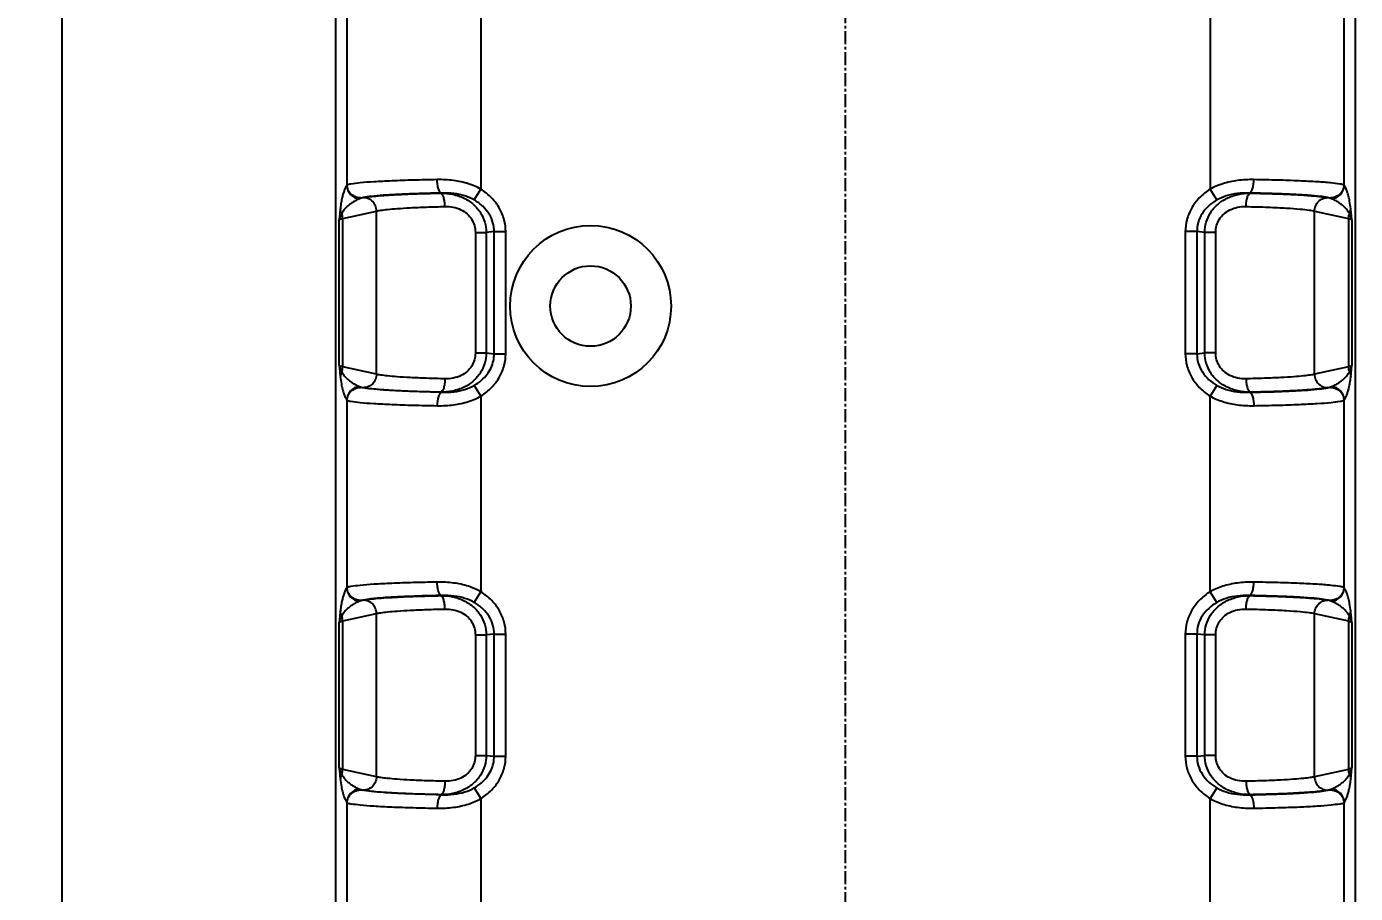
# Model space of a CAD drawing. Header units: inches. Extents: x 3700 to 4563, y 1353 to 2328.
# Drawn here: x 3827.96 to 3877.48, y 1491.35 to 1523.66 of the extents above; entities that cross this region are included whole.
import ezdxf

# ---------------------------------------------------------------- set-up
doc = ezdxf.new("R2010")
doc.units = ezdxf.units.IN
doc.header["$LTSCALE"] = 0.5
doc.linetypes.add('CENTER', pattern=[10.16, 6.35, -1.27, 1.27, -1.27])
doc.layers.add('06___PRT_ALL_SURFS', color=7, linetype='Continuous')
doc.styles.get("Standard").update_dxf_attribs({"font": 'txt', "bigfont": 'gbcbig.shx'})
doc.dimstyles.new('2.5', dxfattribs={"dimtxt": 2, "dimasz": 1, "dimexe": 0.18, "dimexo": 0.0625, "dimgap": 0.09, "dimtad": 0, "dimzin": 0, "dimdsep": 46, "dimtxsty": 'Standard', "dimcen": 1, "dimclrd": 3, "dimclre": 3, "dimadec": 0, "dimazin": 2, "dimtfac": 1, "dimtofl": 0, "dimtmove": 0, "dimatfit": 3, "dimfxl": 1, "dimtolj": 1, "dimtzin": 0, "dimarcsym": 0})

# ---------------------------------------------------------------- blocks, each defined once
blk = doc.blocks.new('*D117')
at = {"color": 3, "lineweight": -2}
for p, q in [((3842.413, 1540.74), (3829.096, 1540.74)), ((3829.276, 1539.74), (3829.276, 1487.83)), ((3829.276, 1427.74), (3829.276, 1479.65)), ((3842.413, 1426.74), (3829.096, 1426.74))]:
    blk.add_line(p, q, dxfattribs=at)
at = {"color": 3}
for points in [[(3829.109, 1539.74), (3829.442, 1539.74), (3829.276, 1540.74)], [(3829.109, 1427.74), (3829.442, 1427.74), (3829.276, 1426.74)]]:
    blk.add_solid(points, dxfattribs=at)
at = {"layer": 'Defpoints', "color": 0}
for p in [(3842.475, 1540.74), (3829.276, 1426.74), (3842.475, 1426.74)]:
    blk.add_point(p, dxfattribs=at)
at = {"color": 0, "insert": (3829.276, 1483.74), "char_height": 2, "attachment_point": 5, "rotation": 90}
blk.add_mtext('\\A1;114.00', dxfattribs=at)

msp = doc.modelspace()

# ---------------------------------------------------------------- linework, layer by layer
at = {"color": 1, "linetype": 'CENTER', "ltscale": 0.152}
msp.add_line((3858.479, 1426.74), (3858.479, 1540.74), dxfattribs=at)
at = {"color": 7, "linetype": 'Continuous'}
for p, q in [((3839.479, 1537.744), (3839.479, 1429.735)), ((3877.479, 1429.735), (3877.479, 1537.744)), ((3839.902, 1524.741), (3839.902, 1517.739)), ((3844.895, 1524.885), (3844.895, 1517.594)), ((3872.063, 1524.885), (3872.063, 1517.594)), ((3877.057, 1517.739), (3877.057, 1524.741)), ((3844.644, 1517.194), (3844.895, 1517.594)), ((3872.315, 1517.194), (3872.064, 1517.594)), ((3839.613, 1511.026), (3839.613, 1516.453)), ((3877.346, 1516.453), (3877.346, 1511.026)), ((3845.385, 1516.014), (3845.818, 1516.014)), ((3845.818, 1511.465), (3845.818, 1516.014)), ((3871.574, 1516.014), (3871.141, 1516.014)), ((3871.141, 1516.014), (3871.141, 1511.465)), ((3845.385, 1511.465), (3845.818, 1511.465)), ((3871.574, 1511.465), (3871.141, 1511.465)), ((3844.644, 1510.285), (3844.895, 1509.885)), ((3872.315, 1510.285), (3872.064, 1509.885)), ((3844.895, 1509.885), (3844.895, 1502.594)), ((3872.063, 1502.594), (3872.063, 1509.885)), ((3839.902, 1509.741), (3839.902, 1502.739)), ((3877.057, 1502.739), (3877.057, 1509.741)), ((3844.644, 1502.194), (3844.895, 1502.594)), ((3872.315, 1502.194), (3872.064, 1502.594)), ((3839.613, 1496.026), (3839.613, 1501.453)), ((3877.346, 1501.453), (3877.346, 1496.026)), ((3845.385, 1501.014), (3845.818, 1501.014)), ((3845.818, 1496.465), (3845.818, 1501.014)), ((3871.574, 1501.014), (3871.141, 1501.014)), ((3871.141, 1501.014), (3871.141, 1496.465)), ((3845.385, 1496.465), (3845.818, 1496.465)), ((3871.574, 1496.465), (3871.141, 1496.465)), ((3844.644, 1495.285), (3844.895, 1494.885)), ((3872.315, 1495.285), (3872.064, 1494.885)), ((3839.902, 1494.741), (3839.902, 1487.739)), ((3844.895, 1494.885), (3844.895, 1487.594)), ((3872.063, 1487.594), (3872.063, 1494.885)), ((3877.057, 1487.739), (3877.057, 1494.741))]:
    msp.add_line(p, q, dxfattribs=at)
for radius in [3, 1.5]:
    msp.add_circle((3848.979, 1513.24), radius)
for centre, radius, start, end in [((3840.403, 1517.741), 0.501, 180.2481, 266.3331), ((3876.556, 1517.741), 0.501, 273.6672, 359.9952), ((3868.767, 1515.814), 8.601, 7.0183, 8.9062), ((3848.191, 1511.665), 8.601, 187.0183, 188.9062), ((3840.403, 1509.738), 0.501, 93.6672, 179.9952), ((3876.556, 1509.738), 0.501, 0.251, 86.3302), ((3840.403, 1502.741), 0.501, 180.2481, 266.3331), ((3876.556, 1502.741), 0.501, 273.6672, 359.9952), ((3868.767, 1500.814), 8.601, 7.0183, 8.9062), ((3848.191, 1496.665), 8.601, 187.0183, 188.9062), ((3840.403, 1494.738), 0.501, 93.6672, 179.9952), ((3876.556, 1494.738), 0.501, 0.251, 86.3302)]:
    msp.add_arc(centre, radius, start, end, dxfattribs=at)
for points, start_tangent, end_tangent in [([(3839.902, 1517.739), (3839.85, 1517.659), (3839.803, 1517.556), (3839.76, 1517.431), (3839.721, 1517.282), (3839.686, 1517.102), (3839.655, 1516.877)], (-0.626121, -0.779726), (-0.114868, -0.993381)), ([(3843.264, 1517.951), (3842.367, 1517.932), (3841.569, 1517.904), (3840.9, 1517.87), (3840.388, 1517.83), (3840.051, 1517.787), (3839.902, 1517.741)], (-0.999868, -0.016275), (-0.743444, -0.668799)), ([(3840.453, 1517.267), (3840.245, 1517.3), (3840.068, 1517.403), (3839.948, 1517.558), (3839.902, 1517.741)], (-0.999759, -0.021971), (-0.036071, 0.999349)), ([(3844.895, 1517.594), (3844.426, 1517.797), (3843.875, 1517.918), (3843.264, 1517.951)], (-0.870575, 0.492035), (-0.999868, -0.01627)), ([(3843.427, 1517.452), (3843.366, 1517.497), (3843.314, 1517.607), (3843.278, 1517.766), (3843.264, 1517.951)], (-0.988656, 0.150199), (-0.016157, 0.999869)), ([(3873.695, 1517.951), (3873.084, 1517.918), (3872.533, 1517.797), (3872.063, 1517.594)], (-0.999867, 0.016279), (-0.870574, -0.492038)), ([(3873.532, 1517.452), (3873.592, 1517.497), (3873.644, 1517.606), (3873.68, 1517.766), (3873.695, 1517.951)], (0.988715, 0.149812), (0.016194, 0.999869)), ([(3877.057, 1517.741), (3876.908, 1517.787), (3876.571, 1517.83), (3876.058, 1517.87), (3875.39, 1517.904), (3874.592, 1517.932), (3873.695, 1517.951)], (-0.743425, 0.668819), (-0.999868, 0.016277)), ([(3877.057, 1517.741), (3877.01, 1517.558), (3876.89, 1517.403), (3876.714, 1517.3), (3876.506, 1517.267)], (-0.040488, -0.99918), (-0.99976, 0.021919)), ([(3877.224, 1517.336), (3877.173, 1517.511), (3877.117, 1517.642), (3877.057, 1517.739)], (-0.240055, 0.970759), (-0.622849, 0.782342)), ([(3845.818, 1516.014), (3845.761, 1516.454), (3845.588, 1516.879), (3845.298, 1517.267), (3844.895, 1517.594)], (0.000164, 1), (-0.846849, 0.531834)), ([(3872.063, 1517.594), (3871.662, 1517.269), (3871.37, 1516.879), (3871.197, 1516.451), (3871.141, 1516.014)], (-0.846863, -0.531811), (0.000053, -1)), ([(3877.264, 1517.145), (3877.245, 1517.245), (3877.224, 1517.336)], (-0.180775, 0.983524), (-0.235655, 0.971837)), ([(3839.655, 1516.877), (3839.641, 1516.74), (3839.627, 1516.598), (3839.613, 1516.453)], (-0.103844, -0.994594), (-0.097102, -0.995274)), ([(3839.705, 1516.691), (3839.681, 1516.648), (3839.662, 1516.607), (3839.647, 1516.57), (3839.634, 1516.536), (3839.625, 1516.505), (3839.618, 1516.477), (3839.613, 1516.453)], (-0.509234, -0.860628), (-0.192177, -0.98136)), ([(3839.705, 1516.691), (3839.679, 1516.751), (3839.662, 1516.813), (3839.655, 1516.877)], (-0.473729, 0.880671), (-0.026224, 0.999656)), ([(3877.253, 1516.691), (3877.279, 1516.75), (3877.297, 1516.811), (3877.303, 1516.854)], (0.476978, 0.878915), (0.093017, 0.995664)), ([(3877.346, 1516.453), (3877.341, 1516.477), (3877.334, 1516.505), (3877.324, 1516.536), (3877.312, 1516.57), (3877.297, 1516.607), (3877.277, 1516.648), (3877.253, 1516.691)], (-0.192149, 0.981366), (-0.509236, 0.860627)), ([(3877.346, 1516.453), (3877.332, 1516.598), (3877.318, 1516.74), (3877.303, 1516.864)], (-0.097081, 0.995276), (-0.103845, 0.994594)), ([(3839.613, 1516.453), (3839.63, 1516.466), (3839.659, 1516.479), (3839.696, 1516.492), (3839.742, 1516.505)], (0.672671, 0.739942), (0.972064, 0.234715)), ([(3877.216, 1516.505), (3877.261, 1516.493), (3877.299, 1516.48), (3877.328, 1516.467), (3877.346, 1516.453)], (0.972064, -0.234715), (0.672678, -0.739935)), ([(3844.895, 1509.885), (3845.298, 1510.212), (3845.588, 1510.6), (3845.761, 1511.025), (3845.818, 1511.465)], (0.84684, 0.531847), (-0.000165, 1)), ([(3871.141, 1511.465), (3871.197, 1511.029), (3871.37, 1510.601), (3871.661, 1510.211), (3872.063, 1509.885)], (-0.000015, -1), (0.846857, -0.531821)), ([(3839.613, 1511.026), (3839.618, 1511.002), (3839.625, 1510.974), (3839.634, 1510.943), (3839.647, 1510.909), (3839.662, 1510.872), (3839.681, 1510.831), (3839.705, 1510.788)], (0.192149, -0.981366), (0.509236, -0.860627)), ([(3839.742, 1510.974), (3839.697, 1510.987), (3839.66, 1510.999), (3839.631, 1511.012), (3839.613, 1511.026)], (-0.972064, 0.234715), (-0.672678, 0.739935)), ([(3839.613, 1511.026), (3839.627, 1510.881), (3839.641, 1510.739), (3839.655, 1510.615)], (0.097081, -0.995276), (0.103845, -0.994594)), ([(3839.706, 1510.788), (3839.679, 1510.73), (3839.662, 1510.669), (3839.656, 1510.625)], (-0.476978, -0.878915), (-0.093017, -0.995664)), ([(3877.346, 1511.026), (3877.328, 1511.013), (3877.3, 1511), (3877.263, 1510.987), (3877.216, 1510.974)], (-0.672671, -0.739942), (-0.972064, -0.234715)), ([(3877.253, 1510.788), (3877.277, 1510.831), (3877.297, 1510.872), (3877.312, 1510.909), (3877.324, 1510.943), (3877.334, 1510.974), (3877.341, 1511.002), (3877.346, 1511.026)], (0.509234, 0.860628), (0.192177, 0.98136)), ([(3877.253, 1510.788), (3877.28, 1510.728), (3877.297, 1510.666), (3877.304, 1510.602)], (0.473729, -0.880671), (0.026224, -0.999656)), ([(3877.304, 1510.602), (3877.318, 1510.739), (3877.332, 1510.881), (3877.346, 1511.026)], (0.103844, 0.994594), (0.097102, 0.995274)), ([(3839.694, 1510.334), (3839.714, 1510.234), (3839.735, 1510.143)], (0.180775, -0.983524), (0.235655, -0.971837)), ([(3877.057, 1509.741), (3877.108, 1509.82), (3877.156, 1509.923), (3877.199, 1510.049), (3877.238, 1510.197), (3877.273, 1510.377), (3877.304, 1510.602)], (0.626121, 0.779726), (0.114868, 0.993381)), ([(3839.735, 1510.143), (3839.786, 1509.968), (3839.841, 1509.837), (3839.902, 1509.741)], (0.240055, -0.970759), (0.622849, -0.782342)), ([(3839.902, 1509.739), (3839.949, 1509.921), (3840.068, 1510.076), (3840.245, 1510.179), (3840.453, 1510.212)], (0.040488, 0.99918), (0.99976, -0.021919)), ([(3843.427, 1510.027), (3843.366, 1509.982), (3843.314, 1509.873), (3843.278, 1509.714), (3843.264, 1509.528)], (-0.988715, -0.149812), (-0.016194, -0.999869)), ([(3843.264, 1509.528), (3843.875, 1509.561), (3844.426, 1509.682), (3844.895, 1509.885)], (0.999867, -0.016279), (0.870573, 0.492039)), ([(3872.063, 1509.886), (3872.533, 1509.682), (3873.084, 1509.561), (3873.695, 1509.528)], (0.870576, -0.492033), (0.999868, 0.01627)), ([(3873.532, 1510.027), (3873.592, 1509.982), (3873.644, 1509.873), (3873.68, 1509.714), (3873.695, 1509.528)], (0.988656, -0.150199), (0.016157, -0.999869)), ([(3876.506, 1510.212), (3876.714, 1510.179), (3876.891, 1510.076), (3877.01, 1509.922), (3877.057, 1509.738)], (0.999759, 0.021971), (0.036071, -0.999349)), ([(3839.902, 1509.739), (3840.051, 1509.693), (3840.388, 1509.649), (3840.9, 1509.609), (3841.569, 1509.575), (3842.367, 1509.547), (3843.264, 1509.528)], (0.743425, -0.668819), (0.999868, -0.016277)), ([(3873.695, 1509.528), (3874.592, 1509.547), (3875.39, 1509.575), (3876.059, 1509.609), (3876.571, 1509.649), (3876.908, 1509.693), (3877.057, 1509.739)], (0.999868, 0.016275), (0.743444, 0.668798)), ([(3843.264, 1502.951), (3842.367, 1502.932), (3841.569, 1502.904), (3840.9, 1502.87), (3840.388, 1502.83), (3840.051, 1502.787), (3839.902, 1502.741)], (-0.999868, -0.016275), (-0.743444, -0.668799)), ([(3844.895, 1502.594), (3844.426, 1502.797), (3843.875, 1502.918), (3843.264, 1502.951)], (-0.870575, 0.492035), (-0.999868, -0.01627)), ([(3843.427, 1502.452), (3843.366, 1502.497), (3843.314, 1502.607), (3843.278, 1502.766), (3843.264, 1502.951)], (-0.988656, 0.150199), (-0.016157, 0.999869)), ([(3873.695, 1502.951), (3873.084, 1502.918), (3872.533, 1502.797), (3872.063, 1502.594)], (-0.999867, 0.016279), (-0.870574, -0.492038)), ([(3873.532, 1502.452), (3873.592, 1502.497), (3873.644, 1502.606), (3873.68, 1502.766), (3873.695, 1502.951)], (0.988715, 0.149812), (0.016194, 0.999869)), ([(3877.057, 1502.741), (3876.908, 1502.787), (3876.571, 1502.83), (3876.058, 1502.87), (3875.39, 1502.904), (3874.592, 1502.932), (3873.695, 1502.951)], (-0.743425, 0.668819), (-0.999868, 0.016277)), ([(3839.902, 1502.739), (3839.85, 1502.659), (3839.803, 1502.556), (3839.76, 1502.431), (3839.721, 1502.282), (3839.686, 1502.102), (3839.655, 1501.877)], (-0.626121, -0.779726), (-0.114868, -0.993381)), ([(3840.453, 1502.267), (3840.245, 1502.3), (3840.068, 1502.403), (3839.948, 1502.558), (3839.902, 1502.741)], (-0.999759, -0.021971), (-0.036071, 0.999349)), ([(3845.818, 1501.014), (3845.761, 1501.454), (3845.588, 1501.879), (3845.298, 1502.267), (3844.895, 1502.594)], (0.000164, 1), (-0.846849, 0.531834)), ([(3872.063, 1502.594), (3871.662, 1502.269), (3871.37, 1501.879), (3871.197, 1501.451), (3871.141, 1501.014)], (-0.846863, -0.531811), (0.000053, -1)), ([(3877.057, 1502.741), (3877.01, 1502.558), (3876.89, 1502.403), (3876.714, 1502.3), (3876.506, 1502.267)], (-0.040488, -0.99918), (-0.99976, 0.021919)), ([(3877.224, 1502.336), (3877.173, 1502.511), (3877.117, 1502.642), (3877.057, 1502.739)], (-0.240055, 0.970759), (-0.622849, 0.782342)), ([(3877.264, 1502.145), (3877.245, 1502.245), (3877.224, 1502.336)], (-0.180775, 0.983524), (-0.235655, 0.971837)), ([(3839.655, 1501.877), (3839.641, 1501.74), (3839.627, 1501.598), (3839.613, 1501.453)], (-0.103844, -0.994594), (-0.097102, -0.995274)), ([(3839.705, 1501.691), (3839.679, 1501.751), (3839.662, 1501.813), (3839.655, 1501.877)], (-0.473729, 0.880671), (-0.026224, 0.999656)), ([(3877.253, 1501.691), (3877.279, 1501.75), (3877.297, 1501.811), (3877.303, 1501.854)], (0.476978, 0.878915), (0.093017, 0.995664)), ([(3877.346, 1501.453), (3877.332, 1501.598), (3877.318, 1501.74), (3877.303, 1501.864)], (-0.097081, 0.995276), (-0.103845, 0.994594)), ([(3839.705, 1501.691), (3839.681, 1501.648), (3839.662, 1501.607), (3839.647, 1501.57), (3839.634, 1501.536), (3839.625, 1501.505), (3839.618, 1501.477), (3839.613, 1501.453)], (-0.509234, -0.860628), (-0.192177, -0.98136)), ([(3839.613, 1501.453), (3839.63, 1501.466), (3839.659, 1501.479), (3839.696, 1501.492), (3839.742, 1501.505)], (0.672671, 0.739942), (0.972064, 0.234715)), ([(3877.216, 1501.505), (3877.261, 1501.493), (3877.299, 1501.48), (3877.328, 1501.467), (3877.346, 1501.453)], (0.972064, -0.234715), (0.672678, -0.739935)), ([(3877.346, 1501.453), (3877.341, 1501.477), (3877.334, 1501.505), (3877.324, 1501.536), (3877.312, 1501.57), (3877.297, 1501.607), (3877.277, 1501.648), (3877.253, 1501.691)], (-0.192149, 0.981366), (-0.509236, 0.860627)), ([(3844.895, 1494.885), (3845.298, 1495.212), (3845.588, 1495.6), (3845.761, 1496.025), (3845.818, 1496.465)], (0.84684, 0.531847), (-0.000165, 1)), ([(3871.141, 1496.465), (3871.197, 1496.029), (3871.37, 1495.601), (3871.661, 1495.211), (3872.063, 1494.885)], (-0.000015, -1), (0.846857, -0.531821)), ([(3839.613, 1496.026), (3839.618, 1496.002), (3839.625, 1495.974), (3839.634, 1495.943), (3839.647, 1495.909), (3839.662, 1495.872), (3839.681, 1495.831), (3839.705, 1495.788)], (0.192149, -0.981366), (0.509236, -0.860627)), ([(3839.742, 1495.974), (3839.697, 1495.987), (3839.66, 1495.999), (3839.631, 1496.012), (3839.613, 1496.026)], (-0.972064, 0.234715), (-0.672678, 0.739935)), ([(3839.613, 1496.026), (3839.627, 1495.881), (3839.641, 1495.739), (3839.655, 1495.615)], (0.097081, -0.995276), (0.103845, -0.994594)), ([(3877.346, 1496.026), (3877.328, 1496.013), (3877.3, 1496), (3877.263, 1495.987), (3877.216, 1495.974)], (-0.672671, -0.739942), (-0.972064, -0.234715)), ([(3877.253, 1495.788), (3877.277, 1495.831), (3877.297, 1495.872), (3877.312, 1495.909), (3877.324, 1495.943), (3877.334, 1495.974), (3877.341, 1496.002), (3877.346, 1496.026)], (0.509234, 0.860628), (0.192177, 0.98136)), ([(3877.304, 1495.602), (3877.318, 1495.739), (3877.332, 1495.881), (3877.346, 1496.026)], (0.103844, 0.994594), (0.097102, 0.995274)), ([(3839.706, 1495.788), (3839.679, 1495.73), (3839.662, 1495.669), (3839.656, 1495.625)], (-0.476978, -0.878915), (-0.093017, -0.995664)), ([(3877.057, 1494.741), (3877.108, 1494.82), (3877.156, 1494.923), (3877.199, 1495.049), (3877.238, 1495.197), (3877.273, 1495.377), (3877.304, 1495.602)], (0.626121, 0.779726), (0.114868, 0.993381)), ([(3877.253, 1495.788), (3877.28, 1495.728), (3877.297, 1495.666), (3877.304, 1495.602)], (0.473729, -0.880671), (0.026224, -0.999656)), ([(3839.694, 1495.334), (3839.714, 1495.234), (3839.735, 1495.143)], (0.180775, -0.983524), (0.235655, -0.971837)), ([(3839.735, 1495.143), (3839.786, 1494.968), (3839.841, 1494.837), (3839.902, 1494.741)], (0.240055, -0.970759), (0.622849, -0.782342)), ([(3839.902, 1494.739), (3839.949, 1494.921), (3840.068, 1495.076), (3840.245, 1495.179), (3840.453, 1495.212)], (0.040488, 0.99918), (0.99976, -0.021919)), ([(3843.427, 1495.027), (3843.366, 1494.982), (3843.314, 1494.873), (3843.278, 1494.714), (3843.264, 1494.528)], (-0.988715, -0.149812), (-0.016194, -0.999869)), ([(3873.532, 1495.027), (3873.592, 1494.982), (3873.644, 1494.873), (3873.68, 1494.714), (3873.695, 1494.528)], (0.988656, -0.150199), (0.016157, -0.999869)), ([(3876.506, 1495.212), (3876.714, 1495.179), (3876.891, 1495.076), (3877.01, 1494.922), (3877.057, 1494.738)], (0.999759, 0.021971), (0.036071, -0.999349)), ([(3839.902, 1494.739), (3840.051, 1494.693), (3840.388, 1494.649), (3840.9, 1494.609), (3841.569, 1494.575), (3842.367, 1494.547), (3843.264, 1494.528)], (0.743425, -0.668819), (0.999868, -0.016277)), ([(3843.264, 1494.528), (3843.875, 1494.561), (3844.426, 1494.682), (3844.895, 1494.885)], (0.999867, -0.016279), (0.870573, 0.492039)), ([(3872.063, 1494.886), (3872.533, 1494.682), (3873.084, 1494.561), (3873.695, 1494.528)], (0.870576, -0.492033), (0.999868, 0.01627)), ([(3873.695, 1494.528), (3874.592, 1494.547), (3875.39, 1494.575), (3876.059, 1494.609), (3876.571, 1494.649), (3876.908, 1494.693), (3877.057, 1494.739)], (0.999868, 0.016275), (0.743444, 0.668798))]:
    msp.add_spline(points, degree=3, dxfattribs=dict(at, start_tangent=start_tangent, end_tangent=end_tangent))
at = {"layer": '06___PRT_ALL_SURFS', "color": 7, "linetype": 'Continuous'}
for p, q in [((3843.427, 1517.452), (3843.389, 1517.448)), ((3873.57, 1517.448), (3873.532, 1517.452)), ((3839.742, 1516.505), (3841.004, 1516.782)), ((3841.004, 1510.698), (3841.004, 1516.782)), ((3875.954, 1516.782), (3877.216, 1516.505)), ((3875.954, 1510.698), (3875.954, 1516.782)), ((3839.742, 1510.974), (3839.742, 1516.505)), ((3877.216, 1516.505), (3877.216, 1510.974)), ((3844.686, 1515.987), (3845.093, 1515.987)), ((3844.686, 1515.987), (3844.686, 1511.492)), ((3845.385, 1516.014), (3845.093, 1515.987)), ((3845.093, 1515.987), (3845.093, 1511.492)), ((3845.385, 1511.465), (3845.385, 1516.014)), ((3871.866, 1515.987), (3871.574, 1516.014)), ((3871.574, 1516.014), (3871.574, 1511.465)), ((3872.273, 1515.987), (3871.866, 1515.987)), ((3871.866, 1511.492), (3871.866, 1515.987)), ((3872.273, 1511.492), (3872.273, 1515.987)), ((3844.686, 1511.492), (3845.093, 1511.492)), ((3845.093, 1511.492), (3845.385, 1511.465)), ((3871.574, 1511.465), (3871.866, 1511.492)), ((3872.273, 1511.492), (3871.866, 1511.492)), ((3841.004, 1510.698), (3839.742, 1510.974)), ((3877.216, 1510.974), (3875.954, 1510.698)), ((3840.512, 1510.198), (3840.504, 1510.2)), ((3843.389, 1510.031), (3843.427, 1510.027)), ((3873.532, 1510.027), (3873.57, 1510.031)), ((3843.427, 1502.452), (3843.389, 1502.448)), ((3873.57, 1502.448), (3873.532, 1502.452)), ((3839.742, 1501.505), (3841.004, 1501.782)), ((3839.742, 1495.974), (3839.742, 1501.505)), ((3841.004, 1495.698), (3841.004, 1501.782)), ((3875.954, 1501.782), (3877.216, 1501.505)), ((3875.954, 1495.698), (3875.954, 1501.782)), ((3877.216, 1501.505), (3877.216, 1495.974)), ((3844.686, 1500.987), (3845.093, 1500.987)), ((3844.686, 1500.987), (3844.686, 1496.492)), ((3845.385, 1501.014), (3845.093, 1500.987)), ((3845.093, 1500.987), (3845.093, 1496.492)), ((3845.385, 1496.465), (3845.385, 1501.014)), ((3871.866, 1500.987), (3871.574, 1501.014)), ((3871.574, 1501.014), (3871.574, 1496.465)), ((3872.273, 1500.987), (3871.866, 1500.987)), ((3871.866, 1496.492), (3871.866, 1500.987)), ((3872.273, 1496.492), (3872.273, 1500.987)), ((3844.686, 1496.492), (3845.093, 1496.492)), ((3845.093, 1496.492), (3845.385, 1496.465)), ((3871.574, 1496.465), (3871.866, 1496.492)), ((3872.273, 1496.492), (3871.866, 1496.492)), ((3841.004, 1495.698), (3839.742, 1495.974)), ((3877.216, 1495.974), (3875.954, 1495.698)), ((3840.512, 1495.198), (3840.504, 1495.2)), ((3843.389, 1495.031), (3843.427, 1495.027)), ((3873.532, 1495.027), (3873.57, 1495.031))]:
    msp.add_line(p, q, dxfattribs=at)
for centre, start, end in [((3839.228, 1516.498), 0.6858, 21.9512), ((3877.731, 1516.498), 158.0488, 179.3142), ((3839.228, 1510.981), 338.0488, 359.3142), ((3877.731, 1510.981), 180.6858, 201.9512), ((3839.228, 1501.498), 0.6858, 21.9512), ((3877.731, 1501.498), 158.0488, 179.3142), ((3839.228, 1495.981), 338.0488, 359.3142), ((3877.731, 1495.981), 180.6858, 201.9512)]:
    msp.add_arc(centre, 0.514, start, end, dxfattribs=at)
for points, start_tangent, end_tangent in [([(3840.371, 1517.241), (3840.234, 1517.177), (3840.109, 1517.104), (3839.993, 1517.021), (3839.887, 1516.928), (3839.79, 1516.821), (3839.705, 1516.691)], (-0.926827, -0.375489), (-0.449629, -0.893215)), ([(3840.453, 1517.267), (3840.41, 1517.254), (3840.371, 1517.241)], (-0.967391, -0.253287), (-0.926773, -0.375622)), ([(3840.506, 1517.281), (3840.491, 1517.276), (3840.472, 1517.271), (3840.453, 1517.267)], (-0.976745, -0.214405), (-0.976749, -0.214385)), ([(3841.004, 1516.782), (3840.966, 1516.971), (3840.86, 1517.133), (3840.703, 1517.241), (3840.506, 1517.281)], (-0.011837, 0.99993), (-0.999929, -0.011903)), ([(3843.427, 1517.452), (3842.596, 1517.432), (3841.864, 1517.403), (3841.255, 1517.368), (3840.797, 1517.326), (3840.512, 1517.281)], (-0.999837, -0.018082), (-0.974323, -0.225155)), ([(3840.512, 1517.281), (3840.692, 1517.31), (3840.973, 1517.342), (3841.382, 1517.373), (3841.928, 1517.403), (3842.611, 1517.429), (3843.389, 1517.448)], (0.976756, 0.214356), (0.999827, 0.018597)), ([(3843.389, 1517.448), (3843.838, 1517.405), (3844.268, 1517.258), (3844.619, 1517.023), (3844.877, 1516.719), (3845.037, 1516.367), (3845.093, 1515.987)], (0.999973, 0.007375), (0.007215, -0.999974)), ([(3843.556, 1516.949), (3843.541, 1517.135), (3843.505, 1517.294), (3843.451, 1517.404), (3843.389, 1517.448)], (-0.016527, 0.999863), (-0.989348, 0.145568)), ([(3844.644, 1517.194), (3844.298, 1517.345), (3843.887, 1517.432), (3843.427, 1517.452)], (-0.866686, 0.498854), (-0.999646, -0.026605)), ([(3845.385, 1516.014), (3845.341, 1516.346), (3845.201, 1516.665), (3844.964, 1516.957), (3844.644, 1517.194)], (0.007629, 0.999971), (-0.866632, 0.498948)), ([(3872.315, 1517.194), (3872.011, 1516.972), (3871.768, 1516.682), (3871.621, 1516.356), (3871.574, 1516.014)], (-0.866638, -0.498938), (0.00759, -0.999971)), ([(3871.866, 1515.987), (3871.921, 1516.364), (3872.079, 1516.715), (3872.334, 1517.017), (3872.679, 1517.253), (3873.109, 1517.403), (3873.57, 1517.448)], (0.007218, 0.999974), (0.999973, -0.007385)), ([(3873.532, 1517.452), (3873.072, 1517.432), (3872.66, 1517.345), (3872.315, 1517.194)], (-0.999646, 0.026609), (-0.866684, -0.498857)), ([(3873.402, 1516.949), (3873.417, 1517.135), (3873.454, 1517.294), (3873.507, 1517.404), (3873.57, 1517.448)], (0.016527, 0.999863), (0.9894, 0.145217)), ([(3876.446, 1517.281), (3876.165, 1517.326), (3875.711, 1517.367), (3875.109, 1517.403), (3874.375, 1517.431), (3873.532, 1517.452)], (-0.974332, 0.225116), (-0.999836, 0.018084)), ([(3873.57, 1517.448), (3874.5, 1517.424), (3875.271, 1517.392), (3875.841, 1517.354), (3876.221, 1517.316), (3876.446, 1517.281)], (0.999827, -0.018586), (0.976754, -0.214361)), ([(3875.954, 1516.782), (3875.993, 1516.971), (3876.099, 1517.133), (3876.256, 1517.241), (3876.446, 1517.281)], (0.011837, 0.99993), (1, 0.000295)), ([(3876.506, 1517.267), (3876.477, 1517.274), (3876.446, 1517.281)], (-0.967394, 0.253275), (-0.975597, 0.219571)), ([(3876.588, 1517.241), (3876.55, 1517.254), (3876.506, 1517.267)], (-0.926777, 0.375612), (-0.967402, 0.253247)), ([(3877.253, 1516.691), (3877.169, 1516.82), (3877.072, 1516.928), (3876.966, 1517.021), (3876.85, 1517.104), (3876.724, 1517.177), (3876.588, 1517.241)], (-0.449561, 0.893249), (-0.926827, 0.37549)), ([(3841.004, 1516.782), (3841.159, 1516.811), (3841.409, 1516.843), (3841.771, 1516.874), (3842.256, 1516.904), (3842.862, 1516.93), (3843.556, 1516.949)], (0.970837, 0.239739), (0.999781, 0.02093)), ([(3843.556, 1516.949), (3843.861, 1516.924), (3844.149, 1516.83), (3844.38, 1516.675), (3844.548, 1516.474), (3844.651, 1516.24), (3844.686, 1515.987)], (0.99978, 0.020964), (-0.000329, -1)), ([(3872.273, 1515.987), (3872.307, 1516.238), (3872.408, 1516.471), (3872.574, 1516.671), (3872.803, 1516.826), (3873.09, 1516.923), (3873.402, 1516.949)], (-0.000328, 1), (0.99978, -0.020986)), ([(3873.402, 1516.949), (3874.23, 1516.925), (3874.915, 1516.892), (3875.421, 1516.855), (3875.759, 1516.817), (3875.954, 1516.782)], (0.999781, -0.020925), (0.970837, -0.239741)), ([(3845.093, 1511.492), (3845.037, 1511.113), (3844.877, 1510.76), (3844.62, 1510.457), (3844.269, 1510.221), (3843.839, 1510.074), (3843.389, 1510.031)], (-0.007215, -0.999974), (-0.999973, 0.007373)), ([(3844.686, 1511.492), (3844.651, 1511.24), (3844.549, 1511.005), (3844.381, 1510.805), (3844.149, 1510.65), (3843.861, 1510.555), (3843.556, 1510.53)], (0.000329, -1), (-0.99978, 0.020969)), ([(3844.644, 1510.285), (3844.91, 1510.473), (3845.121, 1510.696), (3845.269, 1510.94), (3845.357, 1511.199), (3845.385, 1511.465)], (0.866628, 0.498955), (-0.00763, 0.999971)), ([(3871.574, 1511.465), (3871.622, 1511.118), (3871.775, 1510.786), (3872.021, 1510.497), (3872.315, 1510.285)], (-0.007576, -0.999971), (0.866634, -0.498944)), ([(3873.57, 1510.031), (3873.109, 1510.076), (3872.68, 1510.226), (3872.334, 1510.462), (3872.079, 1510.764), (3871.921, 1511.114), (3871.866, 1511.492)], (-0.999973, -0.007389), (-0.007218, 0.999974)), ([(3873.402, 1510.53), (3873.09, 1510.556), (3872.803, 1510.653), (3872.575, 1510.808), (3872.409, 1511.008), (3872.307, 1511.241), (3872.273, 1511.492)], (-0.99978, -0.020982), (0.000328, 1)), ([(3839.705, 1510.788), (3839.79, 1510.659), (3839.886, 1510.551), (3839.993, 1510.458), (3840.108, 1510.375), (3840.234, 1510.302), (3840.371, 1510.238)], (0.449561, -0.893249), (0.926827, -0.37549)), ([(3876.588, 1510.238), (3876.724, 1510.302), (3876.85, 1510.375), (3876.966, 1510.458), (3877.072, 1510.551), (3877.168, 1510.659), (3877.253, 1510.788)], (0.926827, 0.375489), (0.449629, 0.893215)), ([(3841.004, 1510.698), (3840.966, 1510.508), (3840.86, 1510.347), (3840.703, 1510.238), (3840.512, 1510.198)], (-0.011837, -0.99993), (-1, -0.000297)), ([(3843.556, 1510.53), (3842.859, 1510.549), (3842.252, 1510.575), (3841.768, 1510.605), (3841.407, 1510.637), (3841.158, 1510.668), (3841.004, 1510.698)], (-0.999781, 0.020925), (-0.970837, 0.239739)), ([(3843.556, 1510.53), (3843.541, 1510.344), (3843.505, 1510.185), (3843.451, 1510.076), (3843.389, 1510.031)], (-0.016527, -0.999863), (-0.989399, -0.145225)), ([(3843.427, 1510.027), (3843.887, 1510.047), (3844.298, 1510.134), (3844.644, 1510.285)], (0.999646, -0.026609), (0.866684, 0.498857)), ([(3872.315, 1510.285), (3872.66, 1510.134), (3873.071, 1510.047), (3873.532, 1510.027)], (0.866686, -0.498854), (0.999646, 0.026605)), ([(3875.954, 1510.698), (3875.799, 1510.668), (3875.549, 1510.637), (3875.187, 1510.605), (3874.702, 1510.575), (3874.096, 1510.549), (3873.402, 1510.53)], (-0.970837, -0.239741), (-0.999781, -0.02093)), ([(3873.402, 1510.53), (3873.417, 1510.344), (3873.454, 1510.185), (3873.507, 1510.076), (3873.57, 1510.031)], (0.016526, -0.999863), (0.989351, -0.145553)), ([(3875.954, 1510.698), (3875.993, 1510.508), (3876.099, 1510.347), (3876.256, 1510.238), (3876.452, 1510.198)], (0.011837, -0.99993), (0.999929, 0.011903)), ([(3840.371, 1510.238), (3840.408, 1510.225), (3840.453, 1510.212)], (0.926778, -0.37561), (0.967402, -0.253246)), ([(3840.453, 1510.212), (3840.478, 1510.206), (3840.504, 1510.2)], (0.967394, -0.253275), (0.974696, -0.223536)), ([(3843.427, 1510.027), (3842.604, 1510.047), (3841.868, 1510.076), (3841.258, 1510.111), (3840.798, 1510.153), (3840.512, 1510.198)], (-0.999836, 0.018084), (-0.974334, 0.225107)), ([(3843.389, 1510.031), (3842.606, 1510.05), (3841.923, 1510.076), (3841.377, 1510.106), (3840.971, 1510.138), (3840.691, 1510.169), (3840.512, 1510.198)], (-0.999827, 0.018586), (-0.976756, 0.214355)), ([(3873.532, 1510.027), (3874.363, 1510.047), (3875.095, 1510.076), (3875.703, 1510.112), (3876.162, 1510.153), (3876.446, 1510.198)], (0.999837, 0.018082), (0.974323, 0.225155)), ([(3876.446, 1510.198), (3876.267, 1510.169), (3875.985, 1510.137), (3875.577, 1510.106), (3875.03, 1510.076), (3874.347, 1510.05), (3873.57, 1510.031)], (-0.976754, -0.214362), (-0.999827, -0.018597)), ([(3876.452, 1510.198), (3876.467, 1510.203), (3876.487, 1510.208), (3876.506, 1510.212)], (0.976745, 0.214405), (0.976749, 0.214384)), ([(3876.506, 1510.212), (3876.549, 1510.225), (3876.588, 1510.238)], (0.967392, 0.253286), (0.926771, 0.375626)), ([(3843.427, 1502.452), (3842.596, 1502.432), (3841.864, 1502.403), (3841.255, 1502.368), (3840.797, 1502.326), (3840.512, 1502.281)], (-0.999837, -0.018082), (-0.974323, -0.225155)), ([(3840.512, 1502.281), (3840.692, 1502.31), (3840.973, 1502.342), (3841.382, 1502.373), (3841.928, 1502.403), (3842.611, 1502.429), (3843.389, 1502.448)], (0.976756, 0.214356), (0.999827, 0.018597)), ([(3843.389, 1502.448), (3843.838, 1502.405), (3844.268, 1502.258), (3844.619, 1502.023), (3844.877, 1501.719), (3845.037, 1501.367), (3845.093, 1500.987)], (0.999973, 0.007375), (0.007215, -0.999974)), ([(3843.556, 1501.949), (3843.541, 1502.135), (3843.505, 1502.294), (3843.451, 1502.404), (3843.389, 1502.448)], (-0.016527, 0.999863), (-0.989348, 0.145568)), ([(3844.644, 1502.194), (3844.298, 1502.345), (3843.887, 1502.432), (3843.427, 1502.452)], (-0.866686, 0.498854), (-0.999646, -0.026605)), ([(3871.866, 1500.987), (3871.921, 1501.364), (3872.079, 1501.715), (3872.334, 1502.017), (3872.679, 1502.253), (3873.109, 1502.403), (3873.57, 1502.448)], (0.007218, 0.999974), (0.999973, -0.007385)), ([(3873.532, 1502.452), (3873.072, 1502.432), (3872.66, 1502.345), (3872.315, 1502.194)], (-0.999646, 0.026609), (-0.866684, -0.498857)), ([(3873.402, 1501.949), (3873.417, 1502.135), (3873.454, 1502.294), (3873.507, 1502.404), (3873.57, 1502.448)], (0.016527, 0.999863), (0.9894, 0.145217)), ([(3876.446, 1502.281), (3876.165, 1502.326), (3875.711, 1502.367), (3875.109, 1502.403), (3874.375, 1502.431), (3873.532, 1502.452)], (-0.974332, 0.225116), (-0.999836, 0.018084)), ([(3873.57, 1502.448), (3874.5, 1502.424), (3875.271, 1502.392), (3875.841, 1502.354), (3876.221, 1502.316), (3876.446, 1502.281)], (0.999827, -0.018586), (0.976754, -0.214361)), ([(3840.371, 1502.241), (3840.234, 1502.177), (3840.109, 1502.104), (3839.993, 1502.021), (3839.887, 1501.928), (3839.79, 1501.821), (3839.705, 1501.691)], (-0.926827, -0.375489), (-0.449629, -0.893215)), ([(3840.453, 1502.267), (3840.41, 1502.254), (3840.371, 1502.241)], (-0.967391, -0.253287), (-0.926773, -0.375622)), ([(3840.506, 1502.281), (3840.491, 1502.276), (3840.472, 1502.271), (3840.453, 1502.267)], (-0.976745, -0.214405), (-0.976749, -0.214385)), ([(3841.004, 1501.782), (3840.966, 1501.971), (3840.86, 1502.133), (3840.703, 1502.241), (3840.506, 1502.281)], (-0.011837, 0.99993), (-0.999929, -0.011903)), ([(3841.004, 1501.782), (3841.159, 1501.811), (3841.409, 1501.843), (3841.771, 1501.874), (3842.256, 1501.904), (3842.862, 1501.93), (3843.556, 1501.949)], (0.970837, 0.239739), (0.999781, 0.02093)), ([(3843.556, 1501.949), (3843.861, 1501.924), (3844.149, 1501.83), (3844.38, 1501.675), (3844.548, 1501.474), (3844.651, 1501.24), (3844.686, 1500.987)], (0.99978, 0.020964), (-0.000329, -1)), ([(3845.385, 1501.014), (3845.341, 1501.346), (3845.201, 1501.665), (3844.964, 1501.957), (3844.644, 1502.194)], (0.007629, 0.999971), (-0.866632, 0.498948)), ([(3872.315, 1502.194), (3872.011, 1501.972), (3871.768, 1501.682), (3871.621, 1501.356), (3871.574, 1501.014)], (-0.866638, -0.498938), (0.00759, -0.999971)), ([(3872.273, 1500.987), (3872.307, 1501.238), (3872.408, 1501.471), (3872.574, 1501.671), (3872.803, 1501.826), (3873.09, 1501.923), (3873.402, 1501.949)], (-0.000328, 1), (0.99978, -0.020986)), ([(3873.402, 1501.949), (3874.23, 1501.925), (3874.915, 1501.892), (3875.421, 1501.855), (3875.759, 1501.817), (3875.954, 1501.782)], (0.999781, -0.020925), (0.970837, -0.239741)), ([(3875.954, 1501.782), (3875.993, 1501.971), (3876.099, 1502.133), (3876.256, 1502.241), (3876.446, 1502.281)], (0.011837, 0.99993), (1, 0.000295)), ([(3876.506, 1502.267), (3876.477, 1502.274), (3876.446, 1502.281)], (-0.967394, 0.253275), (-0.975597, 0.219571)), ([(3876.588, 1502.241), (3876.55, 1502.254), (3876.506, 1502.267)], (-0.926777, 0.375612), (-0.967402, 0.253247)), ([(3877.253, 1501.691), (3877.169, 1501.82), (3877.072, 1501.928), (3876.966, 1502.021), (3876.85, 1502.104), (3876.724, 1502.177), (3876.588, 1502.241)], (-0.449561, 0.893249), (-0.926827, 0.37549)), ([(3845.093, 1496.492), (3845.037, 1496.113), (3844.877, 1495.76), (3844.62, 1495.457), (3844.269, 1495.221), (3843.839, 1495.074), (3843.389, 1495.031)], (-0.007215, -0.999974), (-0.999973, 0.007373)), ([(3844.686, 1496.492), (3844.651, 1496.24), (3844.549, 1496.005), (3844.381, 1495.805), (3844.149, 1495.65), (3843.861, 1495.555), (3843.556, 1495.53)], (0.000329, -1), (-0.99978, 0.020969)), ([(3844.644, 1495.285), (3844.91, 1495.473), (3845.121, 1495.696), (3845.269, 1495.94), (3845.357, 1496.199), (3845.385, 1496.465)], (0.866628, 0.498955), (-0.00763, 0.999971)), ([(3871.574, 1496.465), (3871.622, 1496.118), (3871.775, 1495.786), (3872.021, 1495.497), (3872.315, 1495.285)], (-0.007576, -0.999971), (0.866634, -0.498944)), ([(3873.57, 1495.031), (3873.109, 1495.076), (3872.68, 1495.226), (3872.334, 1495.462), (3872.079, 1495.764), (3871.921, 1496.114), (3871.866, 1496.492)], (-0.999973, -0.007389), (-0.007218, 0.999974)), ([(3873.402, 1495.53), (3873.09, 1495.556), (3872.803, 1495.653), (3872.575, 1495.808), (3872.409, 1496.008), (3872.307, 1496.241), (3872.273, 1496.492)], (-0.99978, -0.020982), (0.000328, 1)), ([(3839.705, 1495.788), (3839.79, 1495.659), (3839.886, 1495.551), (3839.993, 1495.458), (3840.108, 1495.375), (3840.234, 1495.302), (3840.371, 1495.238)], (0.449561, -0.893249), (0.926827, -0.37549)), ([(3841.004, 1495.698), (3840.966, 1495.508), (3840.86, 1495.347), (3840.703, 1495.238), (3840.512, 1495.198)], (-0.011837, -0.99993), (-1, -0.000297)), ([(3843.556, 1495.53), (3842.859, 1495.549), (3842.252, 1495.575), (3841.768, 1495.605), (3841.407, 1495.637), (3841.158, 1495.668), (3841.004, 1495.698)], (-0.999781, 0.020925), (-0.970837, 0.239739)), ([(3843.556, 1495.53), (3843.541, 1495.344), (3843.505, 1495.185), (3843.451, 1495.076), (3843.389, 1495.031)], (-0.016527, -0.999863), (-0.989399, -0.145225)), ([(3875.954, 1495.698), (3875.799, 1495.668), (3875.549, 1495.637), (3875.187, 1495.605), (3874.702, 1495.575), (3874.096, 1495.549), (3873.402, 1495.53)], (-0.970837, -0.239741), (-0.999781, -0.02093)), ([(3873.402, 1495.53), (3873.417, 1495.344), (3873.454, 1495.185), (3873.507, 1495.076), (3873.57, 1495.031)], (0.016526, -0.999863), (0.989351, -0.145553)), ([(3875.954, 1495.698), (3875.993, 1495.508), (3876.099, 1495.347), (3876.256, 1495.238), (3876.452, 1495.198)], (0.011837, -0.99993), (0.999929, 0.011903)), ([(3876.588, 1495.238), (3876.724, 1495.302), (3876.85, 1495.375), (3876.966, 1495.458), (3877.072, 1495.551), (3877.168, 1495.659), (3877.253, 1495.788)], (0.926827, 0.375489), (0.449629, 0.893215)), ([(3840.371, 1495.238), (3840.408, 1495.225), (3840.453, 1495.212)], (0.926778, -0.37561), (0.967402, -0.253246)), ([(3840.453, 1495.212), (3840.478, 1495.206), (3840.504, 1495.2)], (0.967394, -0.253275), (0.974696, -0.223536)), ([(3843.427, 1495.027), (3842.604, 1495.047), (3841.868, 1495.076), (3841.258, 1495.111), (3840.798, 1495.153), (3840.512, 1495.198)], (-0.999836, 0.018084), (-0.974334, 0.225107)), ([(3843.389, 1495.031), (3842.606, 1495.05), (3841.923, 1495.076), (3841.377, 1495.106), (3840.971, 1495.138), (3840.691, 1495.169), (3840.512, 1495.198)], (-0.999827, 0.018586), (-0.976756, 0.214355)), ([(3843.427, 1495.027), (3843.887, 1495.047), (3844.298, 1495.134), (3844.644, 1495.285)], (0.999646, -0.026609), (0.866684, 0.498857)), ([(3872.315, 1495.285), (3872.66, 1495.134), (3873.071, 1495.047), (3873.532, 1495.027)], (0.866686, -0.498854), (0.999646, 0.026605)), ([(3873.532, 1495.027), (3874.363, 1495.047), (3875.095, 1495.076), (3875.703, 1495.112), (3876.162, 1495.153), (3876.446, 1495.198)], (0.999837, 0.018082), (0.974323, 0.225155)), ([(3876.446, 1495.198), (3876.267, 1495.169), (3875.985, 1495.137), (3875.577, 1495.106), (3875.03, 1495.076), (3874.347, 1495.05), (3873.57, 1495.031)], (-0.976754, -0.214362), (-0.999827, -0.018597)), ([(3876.452, 1495.198), (3876.467, 1495.203), (3876.487, 1495.208), (3876.506, 1495.212)], (0.976745, 0.214405), (0.976749, 0.214384)), ([(3876.506, 1495.212), (3876.549, 1495.225), (3876.588, 1495.238)], (0.967392, 0.253286), (0.926771, 0.375626))]:
    msp.add_spline(points, degree=3, dxfattribs=dict(at, start_tangent=start_tangent, end_tangent=end_tangent))

# ---------------------------------------------------------------- dimensions: what is measured, and where the dimension line sits
dim = msp.add_linear_dim(base=(3829.276, 1426.74), p1=(3842.475, 1540.74), p2=(3842.475, 1426.74), angle=90, dimstyle='2.5')
dim.commit()
dim.dimension.update_dxf_attribs({"geometry": '*D117', "text_midpoint": (3829.276, 1483.74), "dimtype": 160})

doc.saveas('drawing.dxf')
